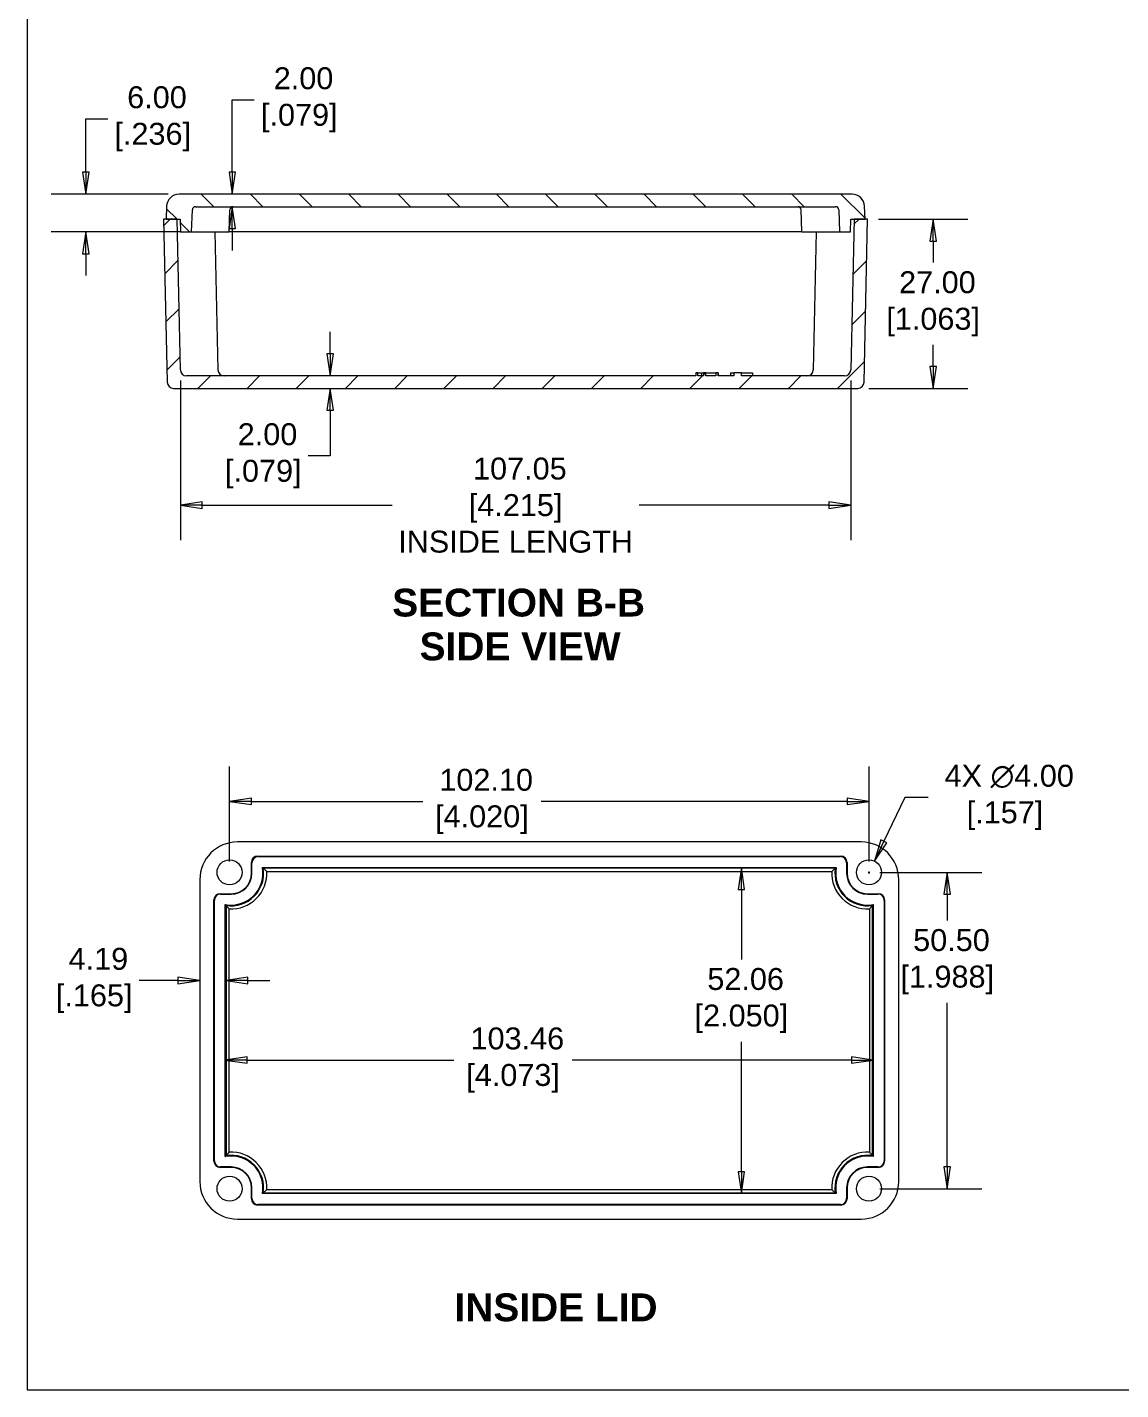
# Model space of a CAD drawing. Header units: millimetres. Extents: x 16 to 472, y 17 to 362.
# Drawn here: x 15.9 to 190.5, y 16.9 to 234.4 of the extents above; entities that cross this region are included whole.
import ezdxf

# ---------------------------------------------------------------- set-up
doc = ezdxf.new("R2010")
doc.units = ezdxf.units.MM
doc.header["$LTSCALE"] = 1.75
for name, color, linetype, lineweight in [('Dimension (ANSI)', 7, 'Continuous', 9), ('Hatch (ANSI)', 7, 'Continuous', 9), ('Sketch Geometry (ANSI)', 7, 'Continuous', 9), ('Symbol (ANSI)', 7, 'Continuous', 9), ('Visible (ANSI)', 7, 'Continuous', 9), ('Visible Narrow (ANSI)', 7, 'Continuous', 9)]:
    doc.layers.add(name, color=color, linetype=linetype, lineweight=lineweight)
doc.styles.add('Label Text (ANSI)', font='arialbd.ttf')
doc.styles.add('Note Text (ANSI)', font='arial.ttf')
doc.styles.add('Text Style20', font='arial.ttf')
doc.dimstyles.new('Default - mm (ANSI)', dxfattribs={"dimscale": 1.75, "dimtxt": 2, "dimasz": 2, "dimexe": 3.175, "dimexo": 1, "dimgap": 0.8, "dimtad": 0, "dimtih": 1, "dimtoh": 1, "dimrnd": 1e-08, "dimzin": 4, "dimdsep": 46, "dimtxsty": 'Note Text (ANSI)', "dimblk": 'Filled-1', "dimcen": 0.09, "dimdle": 10, "dimclrd": 256, "dimclre": 256, "dimclrt": 256, "dimadec": 1, "dimazin": 0, "dimtfac": 1.524, "dimtofl": 0, "dimtmove": 0, "dimatfit": 3, "dimfxl": 0, "dimtolj": 1, "dimtzin": 0, "dimlwd": -1, "dimlwe": -1, "dimarcsym": 0})

# ---------------------------------------------------------------- blocks, each defined once
blk = doc.blocks.new('Title Blocks HAMMOND')
at = {"layer": 'Sketch Geometry (ANSI)'}
for p, q in [((9.35, 206.73), (9.35, 9.64)), ((9.35, 9.64), (173.94, 9.64))]:
    blk.add_line(p, q, dxfattribs=at)
at = {"layer": 'Symbol (ANSI)', "style": 'Text Style20'}
blk.add_attdef('<TITLE>_001', (231.71, 16.35), '', height=5, dxfattribs=at)
blk = doc.blocks.new('Filled-1')
at = {"color": 0}
for p, q in [((0, 0), (-1, 0.15)), ((-1, 0.15), (-1, -0.15)), ((-1, 0), (0, 0)), ((-1, -0.15), (0, 0))]:
    blk.add_line(p, q, dxfattribs=at)
at = {"color": 0, "flags": 128}
blk.add_lwpolyline([(-1, -0.15), (0, 0), (-1, 0.15), (-1, -0.15)], dxfattribs=at)
at = {"color": 0}
blk.add_solid([(-1, -0.15), (0, 0), (-1, 0.15), (-1, -0.15)], dxfattribs=at)
blk = doc.blocks.new('*D7')
at = {"layer": 'Defpoints', "color": 0, "transparency": 16777216}
for p in [(151.02, 69.53), (47.56, 54.12), (151.02, 54.12)]:
    blk.add_point(p, dxfattribs=at)
at = {"layer": 'Dimension (ANSI)', "transparency": 16777216}
for p, q in [((51.06, 69.53), (84.06, 69.53)), ((147.52, 69.53), (102.95, 69.53))]:
    blk.add_line(p, q, dxfattribs=at)
at = {"layer": 'Dimension (ANSI)', "transparency": 16777216, "xscale": 3.5, "yscale": 3.5, "zscale": 3.5, "rotation": 180}
blk.add_blockref('Filled-1', (47.56, 69.53), dxfattribs=at)
at = {"layer": 'Dimension (ANSI)', "transparency": 16777216, "xscale": 3.5, "yscale": 3.5, "zscale": 3.5}
blk.add_blockref('Filled-1', (151.02, 69.53), dxfattribs=at)
at = {"layer": 'Dimension (ANSI)', "transparency": 16777216, "insert": (93.51, 69.53), "char_height": 3.5, "attachment_point": 5, "style": 'Note Text (ANSI)'}
blk.add_mtext('\\A1; 103.46\\P[4.073]', dxfattribs=at)
blk = doc.blocks.new('*D8')
at = {"layer": 'Defpoints', "color": 0, "transparency": 16777216}
for p in [(145.1, 100.26), (129.96, 48.2), (145.1, 48.2)]:
    blk.add_point(p, dxfattribs=at)
at = {"layer": 'Dimension (ANSI)', "transparency": 16777216}
for p, q in [((129.96, 96.76), (129.96, 85.59)), ((129.96, 51.7), (129.96, 72.45))]:
    blk.add_line(p, q, dxfattribs=at)
at = {"layer": 'Dimension (ANSI)', "transparency": 16777216, "xscale": 3.5, "yscale": 3.5, "zscale": 3.5}
for p, rotation in [((129.96, 100.26), 90), ((129.96, 48.2), 270)]:
    blk.add_blockref('Filled-1', p, dxfattribs=dict(at, rotation=rotation))
at = {"layer": 'Dimension (ANSI)', "transparency": 16777216, "insert": (129.96, 79.02), "char_height": 3.5, "attachment_point": 5, "style": 'Note Text (ANSI)'}
blk.add_mtext('\\A1; 52.06\\P[2.050]', dxfattribs=at)
blk = doc.blocks.new('*D9')
at = {"layer": 'Defpoints', "color": 0, "transparency": 16777216}
for p in [(150.34, 110.82), (48.24, 99.48), (150.34, 99.48)]:
    blk.add_point(p, dxfattribs=at)
at = {"layer": 'Dimension (ANSI)', "transparency": 16777216}
for p, q in [((48.24, 101.23), (48.24, 116.38)), ((150.34, 101.23), (150.34, 116.38)), ((51.74, 110.82), (79.09, 110.82)), ((146.84, 110.82), (97.97, 110.82))]:
    blk.add_line(p, q, dxfattribs=at)
at = {"layer": 'Dimension (ANSI)', "transparency": 16777216, "xscale": 3.5, "yscale": 3.5, "zscale": 3.5, "rotation": 180}
blk.add_blockref('Filled-1', (48.24, 110.82), dxfattribs=at)
at = {"layer": 'Dimension (ANSI)', "transparency": 16777216, "xscale": 3.5, "yscale": 3.5, "zscale": 3.5}
blk.add_blockref('Filled-1', (150.34, 110.82), dxfattribs=at)
at = {"layer": 'Dimension (ANSI)', "transparency": 16777216, "insert": (88.53, 110.82), "char_height": 3.5, "attachment_point": 5, "style": 'Note Text (ANSI)'}
blk.add_mtext('\\A1; 102.10\\P[4.020]', dxfattribs=at)
blk = doc.blocks.new('*D10')
at = {"layer": 'Defpoints', "color": 0, "transparency": 16777216}
for p in [(150.34, 99.48), (150.34, 48.98), (162.83, 48.98)]:
    blk.add_point(p, dxfattribs=at)
at = {"layer": 'Dimension (ANSI)', "transparency": 16777216}
for p, q in [((152.09, 99.48), (168.38, 99.48)), ((162.83, 95.98), (162.83, 91.8)), ((162.83, 52.48), (162.83, 78.67)), ((152.09, 48.98), (168.38, 48.98))]:
    blk.add_line(p, q, dxfattribs=at)
at = {"layer": 'Dimension (ANSI)', "transparency": 16777216, "xscale": 3.5, "yscale": 3.5, "zscale": 3.5}
for p, rotation in [((162.83, 99.48), 90), ((162.83, 48.98), 270)]:
    blk.add_blockref('Filled-1', p, dxfattribs=dict(at, rotation=rotation))
at = {"layer": 'Dimension (ANSI)', "transparency": 16777216, "insert": (162.83, 85.23), "char_height": 3.5, "attachment_point": 5, "style": 'Note Text (ANSI)'}
blk.add_mtext('\\A1; 50.50\\P[1.988]', dxfattribs=at)
blk = doc.blocks.new('*D11')
at = {"layer": 'Defpoints', "color": 0, "transparency": 16777216}
for p in [(43.49, 98.33), (47.68, 94.2), (43.49, 82.24)]:
    blk.add_point(p, dxfattribs=at)
at = {"layer": 'Dimension (ANSI)', "transparency": 16777216}
for p, q in [((39.99, 82.24), (33.81, 82.24)), ((51.18, 82.24), (54.68, 82.24))]:
    blk.add_line(p, q, dxfattribs=at)
at = {"layer": 'Dimension (ANSI)', "transparency": 16777216, "xscale": 3.5, "yscale": 3.5, "zscale": 3.5}
blk.add_blockref('Filled-1', (43.49, 82.24), dxfattribs=at)
at = {"layer": 'Dimension (ANSI)', "transparency": 16777216, "xscale": 3.5, "yscale": 3.5, "zscale": 3.5, "rotation": 180}
blk.add_blockref('Filled-1', (47.68, 82.24), dxfattribs=at)
at = {"layer": 'Dimension (ANSI)', "transparency": 16777216, "insert": (26.62, 82.24), "char_height": 3.5, "attachment_point": 5, "style": 'Note Text (ANSI)'}
blk.add_mtext('\\A1; 4.19\\P[.165]', dxfattribs=at)
blk = doc.blocks.new('*D19')
at = {"layer": 'Defpoints', "color": 0, "transparency": 16777216}
for p in [(150.11, 203.75), (148.54, 176.75), (160.58, 176.75)]:
    blk.add_point(p, dxfattribs=at)
at = {"layer": 'Dimension (ANSI)', "transparency": 16777216}
for p, q in [((151.86, 203.75), (166.14, 203.75)), ((160.58, 200.25), (160.58, 196.82)), ((160.58, 180.25), (160.58, 183.68)), ((150.29, 176.75), (166.14, 176.75))]:
    blk.add_line(p, q, dxfattribs=at)
at = {"layer": 'Dimension (ANSI)', "transparency": 16777216, "xscale": 3.5, "yscale": 3.5, "zscale": 3.5}
for p, rotation in [((160.58, 203.75), 90), ((160.58, 176.75), 270)]:
    blk.add_blockref('Filled-1', p, dxfattribs=dict(at, rotation=rotation))
at = {"layer": 'Dimension (ANSI)', "transparency": 16777216, "insert": (160.58, 190.25), "char_height": 3.5, "attachment_point": 5, "style": 'Note Text (ANSI)'}
blk.add_mtext('\\A1; 27.00\\P[1.063]', dxfattribs=at)
blk = doc.blocks.new('*D20')
at = {"layer": 'Defpoints', "color": 0, "transparency": 16777216}
for p in [(25.28, 207.75), (40.18, 207.75), (42.18, 201.75)]:
    blk.add_point(p, dxfattribs=at)
at = {"layer": 'Dimension (ANSI)', "transparency": 16777216}
for p, q in [((25.28, 211.25), (25.28, 219.78)), ((25.28, 219.78), (28.78, 219.78)), ((38.43, 207.75), (19.73, 207.75)), ((40.43, 201.75), (19.73, 201.75)), ((25.28, 198.25), (25.28, 194.75))]:
    blk.add_line(p, q, dxfattribs=at)
at = {"layer": 'Dimension (ANSI)', "transparency": 16777216, "xscale": 3.5, "yscale": 3.5, "zscale": 3.5}
for p, rotation in [((25.28, 207.75), 270), ((25.28, 201.75), 90)]:
    blk.add_blockref('Filled-1', p, dxfattribs=dict(at, rotation=rotation))
at = {"layer": 'Dimension (ANSI)', "transparency": 16777216, "insert": (35.97, 219.78), "char_height": 3.5, "attachment_point": 5, "style": 'Note Text (ANSI)'}
blk.add_mtext('\\A1; 6.00\\P[.236]', dxfattribs=at)
blk = doc.blocks.new('*D21')
at = {"layer": 'Defpoints', "color": 0, "transparency": 16777216}
for p in [(40.38, 179.73), (147.43, 179.73), (147.43, 158.09)]:
    blk.add_point(p, dxfattribs=at)
at = {"layer": 'Dimension (ANSI)', "transparency": 16777216}
for p, q in [((40.38, 177.98), (40.38, 152.53)), ((147.43, 177.98), (147.43, 152.53)), ((43.88, 158.09), (74.19, 158.09)), ((143.93, 158.09), (113.63, 158.09))]:
    blk.add_line(p, q, dxfattribs=at)
at = {"layer": 'Dimension (ANSI)', "transparency": 16777216, "xscale": 3.5, "yscale": 3.5, "zscale": 3.5, "rotation": 180}
blk.add_blockref('Filled-1', (40.38, 158.09), dxfattribs=at)
at = {"layer": 'Dimension (ANSI)', "transparency": 16777216, "xscale": 3.5, "yscale": 3.5, "zscale": 3.5}
blk.add_blockref('Filled-1', (147.43, 158.09), dxfattribs=at)
at = {"layer": 'Dimension (ANSI)', "transparency": 16777216, "insert": (93.91, 158.09), "char_height": 3.5, "attachment_point": 5, "style": 'Note Text (ANSI)'}
blk.add_mtext('\\A1; 107.05\\P[4.215]{\\PINSIDE LENGTH}', dxfattribs=at)
blk = doc.blocks.new('*D26')
at = {"layer": 'Defpoints', "color": 0, "transparency": 16777216}
for p in [(151.2, 101.29), (149.47, 97.68)]:
    blk.add_point(p, dxfattribs=at)
at = {"layer": 'Dimension (ANSI)', "transparency": 16777216}
for p, q in [((156.07, 111.46), (152.71, 104.45)), ((159.76, 111.46), (156.07, 111.46)), ((150.18, 99.48), (150.49, 99.48)), ((150.34, 99.33), (150.34, 99.64))]:
    blk.add_line(p, q, dxfattribs=at)
at = {"layer": 'Dimension (ANSI)', "transparency": 16777216, "xscale": 3.5, "yscale": 3.5, "zscale": 3.5, "rotation": 244.4367933907319}
blk.add_blockref('Filled-1', (151.2, 101.29), dxfattribs=at)
at = {"layer": 'Dimension (ANSI)', "transparency": 16777216, "insert": (172.05, 111.46), "char_height": 3.5, "attachment_point": 5, "style": 'Note Text (ANSI)'}
blk.add_mtext('\\A1; 4X ∅4.00\\P[.157]', dxfattribs=at)
blk = doc.blocks.new('*D29')
at = {"layer": 'Defpoints', "color": 0, "transparency": 16777216}
for p in [(53.62, 178.75), (64.31, 178.75), (53.62, 176.75)]:
    blk.add_point(p, dxfattribs=at)
at = {"layer": 'Dimension (ANSI)', "transparency": 16777216}
for p, q in [((64.31, 182.25), (64.31, 185.75)), ((64.31, 173.25), (64.31, 165.98)), ((64.31, 165.98), (60.81, 165.98))]:
    blk.add_line(p, q, dxfattribs=at)
at = {"layer": 'Dimension (ANSI)', "transparency": 16777216, "xscale": 3.5, "yscale": 3.5, "zscale": 3.5}
for p, rotation in [((64.31, 178.75), 270), ((64.31, 176.75), 90)]:
    blk.add_blockref('Filled-1', p, dxfattribs=dict(at, rotation=rotation))
at = {"layer": 'Dimension (ANSI)', "transparency": 16777216, "insert": (53.62, 165.98), "char_height": 3.5, "attachment_point": 5, "style": 'Note Text (ANSI)'}
blk.add_mtext('\\A1; 2.00\\P[.079]', dxfattribs=at)
blk = doc.blocks.new('*D30')
at = {"layer": 'Defpoints', "color": 0, "transparency": 16777216}
for p in [(53.29, 207.75), (48.68, 205.75), (53.29, 205.75)]:
    blk.add_point(p, dxfattribs=at)
at = {"layer": 'Dimension (ANSI)', "transparency": 16777216}
for p, q in [((48.68, 211.25), (48.68, 222.81)), ((48.68, 222.81), (52.18, 222.81)), ((48.68, 202.25), (48.68, 198.75))]:
    blk.add_line(p, q, dxfattribs=at)
at = {"layer": 'Dimension (ANSI)', "transparency": 16777216, "xscale": 3.5, "yscale": 3.5, "zscale": 3.5}
for p, rotation in [((48.68, 207.75), 270), ((48.68, 205.75), 90)]:
    blk.add_blockref('Filled-1', p, dxfattribs=dict(at, rotation=rotation))
at = {"layer": 'Dimension (ANSI)', "transparency": 16777216, "insert": (59.37, 222.81), "char_height": 3.5, "attachment_point": 5, "style": 'Note Text (ANSI)'}
blk.add_mtext('\\A1; 2.00\\P[.079]', dxfattribs=at)

msp = doc.modelspace()

# ---------------------------------------------------------------- hatches: boundary and pattern name
at = {"layer": 'Hatch (ANSI)'}
h = msp.add_hatch(dxfattribs=at)
h.set_pattern_fill('ANSI31', color=256, scale=44.45, angle=90.00021, style=0)
h.set_pattern_definition([(135.0002, (0, 0), (-3.92885, -3.92888), [])])
edge = h.paths.add_edge_path()
edge.add_ellipse((40.1794, 205.7513), major_axis=(0, 2), ratio=1, start_angle=0, end_angle=88)
edge.add_line((38.1806, 205.8211), (38.1083, 203.7513))
edge.add_line((38.1083, 203.7513), (39.8583, 203.7513))
edge.add_line((39.8583, 203.7513), (40.3583, 203.7513))
edge.add_line((40.3583, 203.7513), (40.4281, 201.7513))
edge.add_line((40.4281, 201.7513), (42.1781, 201.7513))
edge.add_line((42.1781, 201.7513), (42.301, 205.2687))
edge.add_ellipse((42.8007, 205.2513), major_axis=(-0.4997, 0.0174), ratio=1, start_angle=272, end_angle=360, ccw=False)
edge.add_line((42.8007, 205.7513), (145.0159, 205.7513))
edge.add_ellipse((145.0159, 205.2513), major_axis=(0, 0.5), ratio=1, start_angle=272, end_angle=360, ccw=False)
edge.add_line((145.5156, 205.2687), (145.6385, 201.7513))
edge.add_line((145.6385, 201.7513), (147.3885, 201.7513))
edge.add_line((147.3885, 201.7513), (147.4583, 203.7513))
edge.add_line((147.4583, 203.7513), (147.9583, 203.7513))
edge.add_line((147.9583, 203.7513), (149.7083, 203.7513))
edge.add_line((149.7083, 203.7513), (149.636, 205.8211))
edge.add_ellipse((147.6372, 205.7513), major_axis=(1.9988, 0.0698), ratio=1, start_angle=0, end_angle=88)
edge.add_line((147.6372, 207.7513), (40.1794, 207.7513))
h = msp.add_hatch(dxfattribs=at)
h.set_pattern_fill('ANSI31', color=256, scale=44.45, style=0)
h.set_pattern_definition([(45, (0, 0), (-3.92886, 3.92886), [])])
edge = h.paths.add_edge_path()
edge.add_ellipse((39.2759, 177.7513), major_axis=(-0.9998, -0.0218), ratio=1, start_angle=0, end_angle=88.75)
edge.add_line((39.2759, 176.7513), (148.5407, 176.7513))
edge.add_ellipse((148.5407, 177.7513), major_axis=(0, -1), ratio=1, start_angle=0, end_angle=88.75)
edge.add_line((149.5405, 177.7295), (150.1083, 203.7513))
edge.add_line((150.1083, 203.7513), (149.7083, 203.7513))
edge.add_line((149.7083, 203.7513), (147.9583, 203.7513))
edge.add_line((147.9583, 203.7513), (147.4341, 179.7295))
edge.add_ellipse((146.4344, 179.7513), major_axis=(0.9998, -0.0218), ratio=1, start_angle=271.25, end_angle=360, ccw=False)
edge.add_line((146.4344, 178.7513), (129.985, 178.7513))
edge.add_line((129.985, 178.7513), (129.985, 179.2513))
edge.add_line((129.985, 179.2513), (128.7556, 179.2513))
edge.add_line((128.7556, 179.2513), (128.7556, 178.7513))
edge.add_line((128.7556, 178.7513), (126.2424, 178.7513))
edge.add_line((126.2424, 178.7513), (126.2424, 179.2513))
edge.add_line((126.2424, 179.2513), (125.8792, 179.2513))
edge.add_line((125.8792, 179.2513), (125.8792, 178.7513))
edge.add_line((125.8792, 178.7513), (124.3031, 178.7513))
edge.add_line((124.3031, 178.7513), (124.3031, 179.2513))
edge.add_line((124.3031, 179.2513), (123.9176, 179.2513))
edge.add_line((123.9176, 179.2513), (123.9176, 178.7513))
edge.add_line((123.9176, 178.7513), (123.0241, 178.7513))
edge.add_line((123.0241, 178.7513), (123.0241, 179.2513))
edge.add_line((123.0241, 179.2513), (122.6718, 179.2513))
edge.add_line((122.6718, 179.2513), (122.6718, 178.7513))
edge.add_line((122.6718, 178.7513), (41.3822, 178.7513))
edge.add_ellipse((41.3822, 179.7513), major_axis=(0, -1), ratio=1, start_angle=271.25, end_angle=360, ccw=False)
edge.add_line((40.3825, 179.7295), (39.8583, 203.7513))
edge.add_line((39.8583, 203.7513), (38.1083, 203.7513))
edge.add_line((38.1083, 203.7513), (37.7083, 203.7513))
edge.add_line((37.7083, 203.7513), (38.2761, 177.7295))

# ---------------------------------------------------------------- linework, layer by layer
at = {"layer": 'Visible (ANSI)'}
for p, q in [((147.6372, 207.7513), (40.1794, 207.7513)), ((38.1806, 205.8211), (38.1083, 203.7513)), ((42.1781, 201.7513), (42.301, 205.2687)), ((42.8007, 205.7513), (145.0159, 205.7513)), ((48.1781, 201.7513), (48.301, 205.2687)), ((139.6385, 201.7513), (139.5156, 205.2687)), ((145.5156, 205.2687), (145.6385, 201.7513)), ((149.7083, 203.7513), (149.636, 205.8211)), ((39.8583, 203.7513), (37.7083, 203.7513)), ((37.7083, 203.7513), (38.2761, 177.7295)), ((38.1083, 203.7513), (40.3583, 203.7513)), ((40.3825, 179.7295), (39.8583, 203.7513)), ((40.3583, 203.7513), (40.4281, 201.7513)), ((147.3885, 201.7513), (147.4583, 203.7513)), ((147.9583, 203.7513), (147.4341, 179.7295)), ((147.4583, 203.7513), (149.7083, 203.7513)), ((150.1083, 203.7513), (147.9583, 203.7513)), ((149.5405, 177.7295), (150.1083, 203.7513)), ((40.4281, 201.7513), (42.1781, 201.7513)), ((42.1781, 201.7513), (48.1781, 201.7513)), ((45.9019, 201.7513), (46.3825, 179.7295)), ((139.6385, 201.7513), (48.1781, 201.7513)), ((139.6385, 201.7513), (145.6385, 201.7513)), ((141.9147, 201.7513), (141.4341, 179.7295)), ((145.6385, 201.7513), (147.3885, 201.7513)), ((122.6718, 178.7513), (41.3822, 178.7513)), ((123.0241, 179.2513), (122.6718, 179.2513)), ((122.6718, 179.2513), (122.6718, 179.2513)), ((122.6718, 179.2513), (122.6718, 178.7513)), ((123.9176, 178.7513), (123.0241, 178.7513)), ((123.5788, 179.2513), (123.5788, 178.7513)), ((124.3031, 179.2513), (123.9176, 179.2513)), ((125.8792, 178.7513), (124.3031, 178.7513)), ((126.2424, 179.2513), (125.8792, 179.2513)), ((126.2424, 179.2513), (126.2438, 179.2513)), ((128.7556, 178.7513), (126.2424, 178.7513)), ((126.2438, 179.2513), (126.2438, 178.7513)), ((128.2384, 179.2513), (128.7556, 179.2513)), ((128.2384, 179.2513), (128.2384, 178.7513)), ((129.985, 179.2513), (128.7556, 179.2513)), ((128.7556, 179.2513), (128.7556, 178.7513)), ((129.985, 178.7513), (129.985, 179.2513)), ((129.985, 179.2513), (131.7384, 179.2513)), ((146.4344, 178.7513), (129.985, 178.7513)), ((131.7384, 179.2513), (131.7384, 178.7513)), ((39.2759, 176.7513), (148.5407, 176.7513)), ((149.087, 104.3338), (49.487, 104.3338)), ((51.737, 99.3338), (51.737, 101.0844)), ((51.8068, 99.3338), (51.8068, 101.0146)), ((52.7363, 102.0838), (145.8376, 102.0838)), ((52.8062, 102.0139), (145.7677, 102.0139)), ((53.4707, 100.2639), (145.1032, 100.2639)), ((146.7671, 101.0146), (146.7671, 99.3338)), ((146.837, 101.0844), (146.837, 99.3338)), ((43.487, 98.3338), (43.487, 50.1338)), ((155.087, 50.1338), (155.087, 98.3338)), ((46.7363, 96.0838), (48.487, 96.0838)), ((46.8062, 96.0139), (48.487, 96.0139)), ((150.087, 96.0838), (151.8376, 96.0838)), ((150.087, 96.0139), (151.7677, 96.0139)), ((45.737, 53.3832), (45.737, 95.0844)), ((45.8068, 53.453), (45.8068, 95.0146)), ((47.5568, 54.1176), (47.5568, 94.35)), ((151.0171, 94.35), (151.0171, 54.1176)), ((152.7671, 95.0146), (152.7671, 53.453)), ((152.837, 95.0844), (152.837, 53.3832)), ((48.487, 52.3838), (46.7363, 52.3838)), ((48.487, 52.4536), (46.8062, 52.4536)), ((151.7677, 52.4536), (150.087, 52.4536)), ((151.8376, 52.3838), (150.087, 52.3838)), ((51.737, 47.3832), (51.737, 49.1338)), ((51.8068, 47.453), (51.8068, 49.1338)), ((145.1032, 48.2036), (53.4707, 48.2036)), ((146.7671, 49.1338), (146.7671, 47.453)), ((146.837, 49.1338), (146.837, 47.3832)), ((145.8376, 46.3838), (52.7363, 46.3838)), ((145.7677, 46.4536), (52.8062, 46.4536)), ((49.487, 44.1338), (149.087, 44.1338))]:
    msp.add_line(p, q, dxfattribs=at)
for centre in [(48.237, 99.4838), (150.337, 99.4838), (48.237, 48.9838), (150.337, 48.9838)]:
    msp.add_circle(centre, 2, dxfattribs=at)
for centre, radius, start, end in [((40.1794, 205.7513), 2, 90, 178), ((147.6372, 205.7513), 2, 2, 90), ((42.8007, 205.2513), 0.5, 90, 178), ((48.8007, 205.2513), 0.5, 90, 178), ((139.0159, 205.2513), 0.5, 2, 90), ((145.0159, 205.2513), 0.5, 2, 90), ((41.3822, 179.7513), 1, 181.25, 270), ((47.3822, 179.7513), 1, 181.25, 270), ((140.4344, 179.7513), 1, 270, 358.75), ((146.4344, 179.7513), 1, 270, 358.75), ((39.2759, 177.7513), 1, 181.25, 270), ((148.5407, 177.7513), 1, 270, 358.75), ((49.487, 98.3338), 6, 90, 180), ((149.087, 98.3338), 6, 0, 90), ((48.487, 99.3338), 5.0698, 259.428119, 10.571881), ((150.087, 99.3338), 5.0698, 169.428119, 280.571881), ((48.487, 99.3338), 3.3198, 270, 0), ((48.487, 99.3338), 3.25, 270, 0), ((150.087, 99.3338), 3.3198, 180, 270), ((150.087, 99.3338), 3.25, 180, 270), ((48.487, 49.1338), 5.0698, 349.428119, 100.571881), ((48.487, 49.1338), 3.3198, 0, 90), ((48.487, 49.1338), 3.25, 0, 90), ((150.087, 49.1338), 5.0698, 79.428119, 190.571881), ((150.087, 49.1338), 3.3198, 90, 180), ((150.087, 49.1338), 3.25, 90, 180), ((49.487, 50.1338), 6, 180, 270), ((149.087, 50.1338), 6, 270, 0)]:
    msp.add_arc(centre, radius, start, end, dxfattribs=at)
for centre, major_axis in [((52.7376, 101.0832), (-0.708, 0.708)), ((52.8074, 101.0133), (-0.708, 0.708)), ((145.7665, 101.0133), (0.708, 0.708)), ((145.8363, 101.0832), (0.708, 0.708)), ((46.7376, 95.0832), (-0.708, 0.708)), ((46.8074, 95.0133), (-0.708, 0.708)), ((151.7665, 95.0133), (0.708, 0.708)), ((151.8363, 95.0832), (0.708, 0.708)), ((46.7376, 53.3844), (-0.708, -0.708)), ((46.8074, 53.4542), (-0.708, -0.708)), ((151.7665, 53.4542), (0.708, -0.708)), ((151.8363, 53.3844), (0.708, -0.708)), ((52.7376, 47.3844), (-0.708, -0.708)), ((52.8074, 47.4542), (-0.708, -0.708)), ((145.7665, 47.4542), (0.708, -0.708)), ((145.8363, 47.3844), (0.708, -0.708))]:
    msp.add_ellipse(centre, major_axis=major_axis, ratio=0.99878277, start_param=5.49839613, end_param=7.06797448, dxfattribs=at)
for points, knots in [([(122.6718, 179.2513), (122.6718, 179.168), (122.6718, 179.0846), (122.6718, 178.918), (122.6718, 178.8346), (122.6718, 178.7513)], [-0.05, -0.05, -0.05, -0.05, -0.025, -0.025, 0, 0, 0, 0]), ([(123.0241, 178.7513), (123.0241, 178.8346), (123.0241, 178.918), (123.0241, 179.0846), (123.0241, 179.168), (123.0241, 179.2513)], [-0.05, -0.05, -0.05, -0.05, -0.025, -0.025, 0, 0, 0, 0]), ([(123.0241, 179.2513), (123.0255, 179.2513), (123.0335, 179.2513), (123.0684, 179.2513), (123.095, 179.2513), (123.1677, 179.2513), (123.215, 179.2513), (123.3719, 179.2513), (123.4773, 179.2513), (123.5788, 179.2513)], [-0.0997261326, -0.0997261326, -0.0997261326, -0.0997261326, -0.0772505521, -0.0772505521, -0.0541848345, -0.0541848345, -0.0309562118, -0.0309562118, 0, 0, 0, 0]), ([(123.9176, 179.2513), (123.9176, 179.168), (123.9176, 179.0846), (123.9176, 178.918), (123.9176, 178.8346), (123.9176, 178.7513)], [-0.05, -0.05, -0.05, -0.05, -0.025, -0.025, 0, 0, 0, 0]), ([(124.3031, 178.7513), (124.3031, 178.8346), (124.3031, 178.918), (124.3031, 179.0846), (124.3031, 179.168), (124.3031, 179.2513)], [-0.05, -0.05, -0.05, -0.05, -0.025, -0.025, 0, 0, 0, 0]), ([(124.3031, 179.2513), (124.3108, 179.2513), (124.3253, 179.2513), (124.3822, 179.2513), (124.4325, 179.2513), (124.5475, 179.2513), (124.6208, 179.2513), (124.8269, 179.2513), (124.9373, 179.2513), (125.0487, 179.2513)], [-0.134404877, -0.134404877, -0.134404877, -0.134404877, -0.107480143, -0.107480143, -0.066729744, -0.066729744, -0.033410944, -0.033410944, 0, 0, 0, 0]), ([(125.0487, 179.2513), (125.1204, 179.2513), (125.1922, 179.2513), (125.3274, 179.2513), (125.3904, 179.2513), (125.5614, 179.2513), (125.6436, 179.2513), (125.7621, 179.2513), (125.809, 179.2513), (125.8589, 179.2513), (125.8714, 179.2513), (125.8792, 179.2513)], [-0.107593311, -0.107593311, -0.107593311, -0.107593311, -0.0917638494, -0.0917638494, -0.0771977724, -0.0771977724, -0.050460457, -0.050460457, -0.0254385018, -0.0254385018, -0.0116471362, -0.0116471362, -0.0116471362, -0.0116471362]), ([(125.8792, 179.2513), (125.8792, 179.168), (125.8792, 179.0846), (125.8792, 178.918), (125.8792, 178.8346), (125.8792, 178.7513)], [-0.05, -0.05, -0.05, -0.05, -0.025, -0.025, 0, 0, 0, 0]), ([(126.2424, 178.7513), (126.2424, 178.8346), (126.2424, 178.918), (126.2424, 179.0846), (126.2424, 179.168), (126.2424, 179.2513)], [-0.05, -0.05, -0.05, -0.05, -0.025, -0.025, 0, 0, 0, 0]), ([(54.171, 99.6414), (54.1699, 99.6425), (54.1688, 99.6435), (54.1121, 99.6972), (54.0558, 99.7497), (53.948, 99.8488), (53.8955, 99.8962), (53.796, 99.9852), (53.7478, 100.0275), (53.6804, 100.0862), (53.6567, 100.1066), (53.6266, 100.1325), (53.6183, 100.1396), (53.6165, 100.1411)], [-0.0962731666, -0.0962731666, -0.0962731666, -0.0962731666, -0.09581997, -0.09581997, -0.0730968414, -0.0730968414, -0.0512278378, -0.0512278378, -0.0287362654, -0.0287362654, -0.013022383, -0.013022383, 0, 0, 0, 0]), ([(144.4029, 99.6414), (144.404, 99.6425), (144.4051, 99.6435), (144.4618, 99.6972), (144.5181, 99.7497), (144.6259, 99.8488), (144.6784, 99.8962), (144.7779, 99.9852), (144.8261, 100.0275), (144.8935, 100.0862), (144.9172, 100.1066), (144.9473, 100.1325), (144.9557, 100.1396), (144.9574, 100.1411)], [-0.0004579186, -0.0004579186, -0.0004579186, -0.0004579186, 0, 0, 0.022959891, 0.022959891, 0.0450567575, 0.0450567575, 0.0677826796, 0.0677826796, 0.0836602919, 0.0836602919, 0.0968183609, 0.0968183609, 0.0968183609, 0.0968183609]), ([(48.1793, 93.6497), (48.1783, 93.6508), (48.1772, 93.652), (48.1236, 93.7086), (48.071, 93.765), (47.972, 93.8728), (47.9245, 93.9252), (47.8356, 94.0247), (47.7932, 94.0729), (47.7346, 94.1403), (47.7141, 94.164), (47.6882, 94.1942), (47.6811, 94.2025), (47.6796, 94.2043)], [-0.0004579186, -0.0004579186, -0.0004579186, -0.0004579186, 0, 0, 0.022959891, 0.022959891, 0.0450567575, 0.0450567575, 0.0677826796, 0.0677826796, 0.0836602919, 0.0836602919, 0.0968183609, 0.0968183609, 0.0968183609, 0.0968183609]), ([(150.3946, 93.6497), (150.3956, 93.6508), (150.3967, 93.652), (150.4503, 93.7086), (150.5029, 93.765), (150.6019, 93.8728), (150.6494, 93.9252), (150.7383, 94.0247), (150.7807, 94.0729), (150.8393, 94.1403), (150.8598, 94.164), (150.8857, 94.1942), (150.8928, 94.2025), (150.8943, 94.2043)], [-0.0962731666, -0.0962731666, -0.0962731666, -0.0962731666, -0.09581997, -0.09581997, -0.0730968414, -0.0730968414, -0.0512278378, -0.0512278378, -0.0287362654, -0.0287362654, -0.013022383, -0.013022383, 0, 0, 0, 0]), ([(48.1793, 54.8178), (48.1783, 54.8167), (48.1772, 54.8156), (48.1236, 54.7589), (48.071, 54.7026), (47.972, 54.5948), (47.9245, 54.5424), (47.8356, 54.4429), (47.7932, 54.3947), (47.7346, 54.3273), (47.7141, 54.3035), (47.6882, 54.2734), (47.6811, 54.2651), (47.6796, 54.2633)], [-0.0962731666, -0.0962731666, -0.0962731666, -0.0962731666, -0.09581997, -0.09581997, -0.0730968414, -0.0730968414, -0.0512278378, -0.0512278378, -0.0287362654, -0.0287362654, -0.013022383, -0.013022383, 0, 0, 0, 0]), ([(150.3946, 54.8178), (150.3956, 54.8167), (150.3967, 54.8156), (150.4503, 54.7589), (150.5029, 54.7026), (150.6019, 54.5948), (150.6494, 54.5424), (150.7383, 54.4429), (150.7807, 54.3947), (150.8393, 54.3273), (150.8598, 54.3035), (150.8857, 54.2734), (150.8928, 54.2651), (150.8943, 54.2633)], [-0.0004579186, -0.0004579186, -0.0004579186, -0.0004579186, 0, 0, 0.022959891, 0.022959891, 0.0450567575, 0.0450567575, 0.0677826796, 0.0677826796, 0.0836602919, 0.0836602919, 0.0968183609, 0.0968183609, 0.0968183609, 0.0968183609]), ([(54.171, 48.8262), (54.1699, 48.8251), (54.1688, 48.8241), (54.1121, 48.7704), (54.0558, 48.7179), (53.948, 48.6188), (53.8955, 48.5713), (53.796, 48.4824), (53.7478, 48.4401), (53.6804, 48.3814), (53.6567, 48.361), (53.6266, 48.3351), (53.6183, 48.328), (53.6165, 48.3265)], [-0.0004579186, -0.0004579186, -0.0004579186, -0.0004579186, 0, 0, 0.022959891, 0.022959891, 0.0450567575, 0.0450567575, 0.0677826796, 0.0677826796, 0.0836602919, 0.0836602919, 0.0968183609, 0.0968183609, 0.0968183609, 0.0968183609]), ([(144.4029, 48.8262), (144.404, 48.8251), (144.4051, 48.8241), (144.4618, 48.7704), (144.5181, 48.7179), (144.6259, 48.6188), (144.6784, 48.5713), (144.7779, 48.4824), (144.8261, 48.4401), (144.8935, 48.3814), (144.9172, 48.361), (144.9473, 48.3351), (144.9557, 48.328), (144.9574, 48.3265)], [-0.0962731666, -0.0962731666, -0.0962731666, -0.0962731666, -0.09581997, -0.09581997, -0.0730968414, -0.0730968414, -0.0512278378, -0.0512278378, -0.0287362654, -0.0287362654, -0.013022383, -0.013022383, 0, 0, 0, 0])]:
    msp.add_open_spline(points, degree=3, knots=knots, dxfattribs=at)
for points, degree in [([(123.5788, 179.2513), (123.6894, 179.2513), (123.8029, 179.2513), (123.9176, 179.2513)], 3), ([(53.4707, 100.2639), (53.5436, 100.2034), (53.6165, 100.1411)], 2), ([(145.1032, 100.2639), (145.0303, 100.2034), (144.9574, 100.1411)], 2), ([(47.5568, 94.35), (47.6173, 94.2771), (47.6796, 94.2043)], 2), ([(151.0171, 94.35), (150.9566, 94.2771), (150.8943, 94.2043)], 2), ([(47.5568, 54.1176), (47.6173, 54.1904), (47.6796, 54.2633)], 2), ([(151.0171, 54.1176), (150.9566, 54.1904), (150.8943, 54.2633)], 2), ([(53.4707, 48.2036), (53.5436, 48.2642), (53.6165, 48.3265)], 2), ([(145.1032, 48.2036), (145.0303, 48.2642), (144.9574, 48.3265)], 2)]:
    msp.add_open_spline(points, degree=degree, dxfattribs=at)
at = {"layer": 'Visible Narrow (ANSI)'}
for p, q in [((51.737, 101.0844), (51.8068, 101.0146)), ((52.8062, 102.0139), (52.7363, 102.0838)), ((144.9574, 100.1411), (53.6165, 100.1411)), ((145.8376, 102.0838), (145.7677, 102.0139)), ((146.7671, 101.0146), (146.837, 101.0844)), ((51.737, 99.3338), (51.8068, 99.3338)), ((54.171, 99.6414), (144.4029, 99.6414)), ((146.837, 99.3338), (146.7671, 99.3338)), ((46.8062, 96.0139), (46.7363, 96.0838)), ((48.487, 96.0838), (48.487, 96.0139)), ((150.087, 96.0838), (150.087, 96.0139)), ((151.8376, 96.0838), (151.7677, 96.0139)), ((45.737, 95.0844), (45.8068, 95.0146)), ((47.6796, 94.2043), (47.6796, 54.2633)), ((48.1793, 54.8178), (48.1793, 93.6497)), ((150.3946, 93.6497), (150.3946, 54.8178)), ((150.8943, 54.2633), (150.8943, 94.2043)), ((152.7671, 95.0146), (152.837, 95.0844)), ((45.8068, 53.453), (45.737, 53.3832)), ((46.7363, 52.3838), (46.8062, 52.4536)), ((48.487, 52.3838), (48.487, 52.4536)), ((150.087, 52.3838), (150.087, 52.4536)), ((151.7677, 52.4536), (151.8376, 52.3838)), ((152.837, 53.3832), (152.7671, 53.453)), ((51.737, 49.1338), (51.8068, 49.1338)), ((53.6165, 48.3265), (144.9574, 48.3265)), ((144.4029, 48.8262), (54.171, 48.8262)), ((146.837, 49.1338), (146.7671, 49.1338)), ((51.8068, 47.453), (51.737, 47.3832)), ((52.7363, 46.3838), (52.8062, 46.4536)), ((145.7677, 46.4536), (145.8376, 46.3838)), ((146.837, 47.3832), (146.7671, 47.453))]:
    msp.add_line(p, q, dxfattribs=at)
for centre, radius, start, end in [((48.487, 99.3338), 5.1927, 261.055705, 8.944295), ((150.087, 99.3338), 5.1927, 171.055705, 278.944295), ((48.487, 99.3338), 5.6924, 266.902072, 3.097928), ((150.087, 99.3338), 5.6924, 176.902072, 273.097928), ((48.487, 49.1338), 5.6924, 356.902072, 93.097928), ((150.087, 49.1338), 5.6924, 86.902072, 183.097928), ((48.487, 49.1338), 5.1927, 351.055705, 98.944295), ((150.087, 49.1338), 5.1927, 81.055705, 188.944295)]:
    msp.add_arc(centre, radius, start, end, dxfattribs=at)

# ---------------------------------------------------------------- block references
at = {"xscale": 1.75, "yscale": 1.75, "zscale": 1.75}
msp.add_blockref('Title Blocks HAMMOND', (-0.4354, 0.0218), dxfattribs=at)

# ---------------------------------------------------------------- texts
at = {"layer": 'Symbol (ANSI)', "char_height": 4.445, "attachment_point": 7, "line_spacing_factor": 0.25, "style": 'Label Text (ANSI)'}
for s, insert in [('SECTION B-B', (74.2118, 140.2659)), ('SIDE VIEW', (78.5849, 133.2708)), ('INSIDE LID', (84.151, 27.7627))]:
    msp.add_mtext(s, dxfattribs=dict(at, insert=insert))

# ---------------------------------------------------------------- dimensions: what is measured, and where the dimension line sits
at = {"layer": 'Dimension (ANSI)'}
for base, p1, p2, angle, text, override, picture, middle in [((48.6757, 205.7513), (53.2943, 207.7513), (53.2943, 205.7513), 90, ' <>\\X[.079]', {"dimgap": 0.8, "dimdec": 2, "dimpost": '\\X', "dimse1": 1, "dimse2": 1, "dimtol": 0, "dimlim": 0, "dimtp": 0, "dimtm": 0, "dimtdec": 2, "dimatfit": 1}, '*D30', (59.3677, 222.8061)), ((25.2824, 207.7513), (42.1781, 201.7513), (40.1794, 207.7513), 90, ' <>\\X[.236]', {"dimgap": 0.8, "dimdec": 2, "dimpost": '\\X', "dimtol": 0, "dimlim": 0, "dimtp": 0, "dimtm": 0, "dimtdec": 2, "dimatfit": 1}, '*D20', (35.9744, 219.7823)), ((160.579, 176.7513), (150.1083, 203.7513), (148.5407, 176.7513), 270, ' <>\\X[1.063]', {"dimgap": 0.8, "dimdec": 2, "dimpost": '\\X', "dimtol": 0, "dimlim": 0, "dimtp": 0, "dimtm": 0, "dimtdec": 2, "dimatfit": 1}, '*D19', (160.579, 190.2513)), ((64.3087, 178.7513), (53.6167, 176.7513), (53.6167, 178.7513), 270, ' <>\\X[.079]', {"dimgap": 0.8, "dimdec": 2, "dimpost": '\\X', "dimse1": 1, "dimse2": 1, "dimtol": 0, "dimlim": 0, "dimtp": 0, "dimtm": 0, "dimtdec": 2, "dimatfit": 1}, '*D29', (53.6167, 165.9806)), ((147.4341, 158.0886), (40.3825, 179.7295), (147.4341, 179.7295), 180, ' <>\\X[4.215]{\\PINSIDE LENGTH}', {"dimgap": 0.8, "dimtih": 0, "dimtoh": 0, "dimdec": 2, "dimpost": '\\X', "dimtol": 0, "dimlim": 0, "dimtp": 0, "dimtm": 0, "dimtdec": 2, "dimatfit": 1}, '*D21', (93.9083, 158.0886)), ((150.337, 110.8211), (48.237, 99.4838), (150.337, 99.4838), 180, ' <>\\X[4.020]', {"dimgap": 0.8, "dimtih": 0, "dimtoh": 0, "dimdec": 2, "dimpost": '\\X', "dimtol": 0, "dimlim": 0, "dimtp": 0, "dimtm": 0, "dimtdec": 2, "dimatfit": 1}, '*D9', (88.5311, 110.8211)), ((129.9632, 48.2036), (145.1032, 100.2639), (145.1032, 48.2036), 90, ' <>\\X[2.050]', {"dimgap": 0.8, "dimdec": 2, "dimpost": '\\X', "dimse1": 1, "dimse2": 1, "dimtol": 0, "dimlim": 0, "dimtp": 0, "dimtm": 0, "dimtdec": 2, "dimatfit": 1}, '*D8', (129.9632, 79.0207)), ((43.487, 82.2362), (47.6796, 94.2043), (43.487, 98.3338), 180, ' <>\\X[.165]', {"dimgap": 0.8, "dimtih": 0, "dimtoh": 0, "dimdec": 2, "dimpost": '\\X', "dimse1": 1, "dimse2": 1, "dimtol": 0, "dimlim": 0, "dimtp": 0, "dimtm": 0, "dimtdec": 2, "dimatfit": 1}, '*D11', (26.6155, 82.2362)), ((162.8261, 48.9838), (150.337, 99.4838), (150.337, 48.9838), 90, ' <>\\X[1.988]', {"dimgap": 0.8, "dimdec": 2, "dimpost": '\\X', "dimtol": 0, "dimlim": 0, "dimtp": 0, "dimtm": 0, "dimtdec": 2, "dimatfit": 1}, '*D10', (162.8261, 85.2338)), ((151.0171, 69.5294), (47.5568, 54.1176), (151.0171, 54.1176), 180, ' <>\\X[4.073]', {"dimgap": 0.8, "dimtih": 0, "dimtoh": 0, "dimdec": 2, "dimpost": '\\X', "dimse1": 1, "dimse2": 1, "dimtol": 0, "dimlim": 0, "dimtp": 0, "dimtm": 0, "dimtdec": 2, "dimatfit": 1}, '*D7', (93.5066, 69.5294))]:
    dim = msp.add_linear_dim(base=base, p1=p1, p2=p2, angle=angle, text=text, dimstyle='Default - mm (ANSI)', override=override, dxfattribs=at)
    dim.commit()
    dim.dimension.update_dxf_attribs({"geometry": picture, "text_midpoint": middle, "dimtype": 160})
dim = msp.add_diameter_dim_2p(p1=(149.4739, 97.6796), p2=(151.2, 101.288), text=' 4X <>\\X[.157]', dimstyle='Default - mm (ANSI)', override={"dimgap": 0.8, "dimdec": 2, "dimlfac": 1, "dimpost": '\\X', "dimtol": 0, "dimlim": 0, "dimtp": 0, "dimtm": 0, "dimtdec": 2}, dxfattribs=at)
dim.commit()
dim.dimension.update_dxf_attribs({"geometry": '*D26', "text_midpoint": (172.053, 111.4609), "dimtype": 163})

doc.saveas('drawing.dxf')
